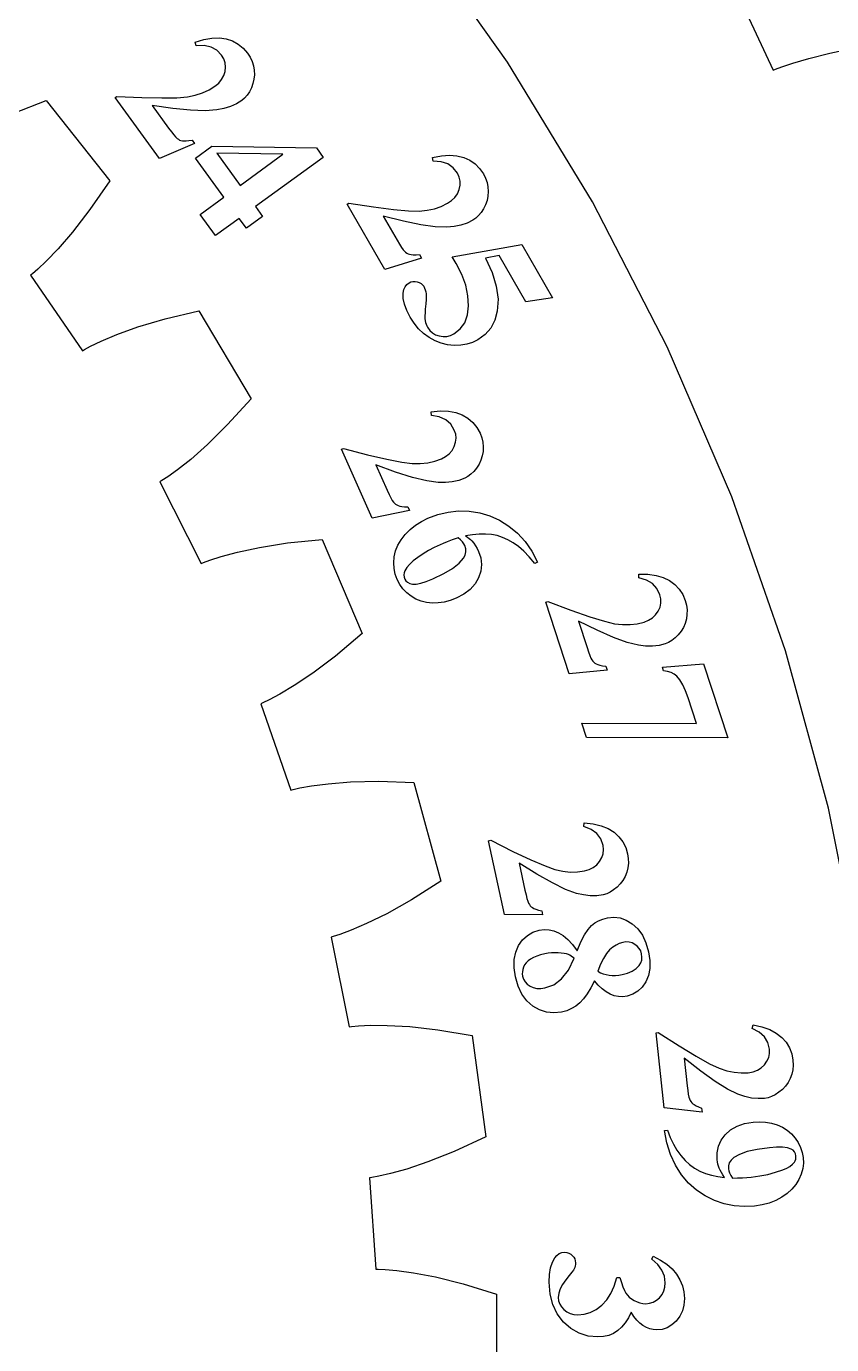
# Model space of a CAD drawing. Header units: metres. Extents: x -322 to 194, y -258 to 258.
# Drawn here: x 68.5 to 119.6, y 0 to 83.7 of the extents above; entities that cross this region are included whole.
import ezdxf

# ---------------------------------------------------------------- set-up
doc = ezdxf.new("R2010")
doc.units = ezdxf.units.M

msp = doc.modelspace()

# ---------------------------------------------------------------- linework, layer by layer
for p, q in [((99.0504, 81.4133), (93.0691, 89.8683)), ((113.432, 86.1945), (115.901, 80.9135)), ((79.2295, 82.6859), (79.7768, 82.8574)), ((79.7768, 82.8574), (80.2875, 82.9506)), ((80.2875, 82.9506), (80.7615, 82.9653)), ((80.7615, 82.9653), (81.1988, 82.9016)), ((81.1988, 82.9016), (81.5978, 82.7678)), ((79.297, 82.4568), (79.2295, 82.6859)), ((79.7977, 82.4748), (79.297, 82.4568)), ((80.2326, 82.3813), (79.7977, 82.4748)), ((80.6017, 82.1764), (80.2326, 82.3813)), ((80.905, 81.86), (80.6017, 82.1764)), ((81.5978, 82.7678), (81.9553, 82.5724)), ((81.9553, 82.5724), (82.2714, 82.3154)), ((82.2714, 82.3154), (82.546, 81.9967)), ((82.546, 81.9967), (82.7088, 81.7414)), ((118.16, 81.6598), (119.492, 81.995)), ((119.492, 81.995), (121.167, 82.3465)), ((81.0422, 81.6258), (80.905, 81.86)), ((81.1236, 81.3779), (81.0422, 81.6258)), ((81.1491, 81.1163), (81.1236, 81.3779)), ((82.7088, 81.7414), (82.834, 81.4757)), ((82.834, 81.4757), (82.9215, 81.1994)), ((82.9215, 81.1994), (82.9714, 80.9127)), ((104.427, 72.5617), (99.0504, 81.4133)), ((116.449, 81.1267), (117.152, 81.3634)), ((117.152, 81.3634), (118.16, 81.6598)), ((80.7174, 80.0986), (80.9017, 80.3227)), ((80.9017, 80.3227), (81.0354, 80.5702)), ((81.0354, 80.5702), (81.1187, 80.841)), ((81.1187, 80.841), (81.1491, 81.1163)), ((82.9576, 80.3409), (82.8933, 80.0647)), ((82.9836, 80.6235), (82.9576, 80.3409)), ((82.9714, 80.9127), (82.9836, 80.6235)), ((115.901, 80.9135), (116.037, 80.9701)), ((116.037, 80.9701), (116.449, 81.1267)), ((79.6891, 79.4698), (80.1056, 79.6612)), ((80.1056, 79.6612), (80.4825, 79.898)), ((80.4825, 79.898), (80.7174, 80.0986)), ((82.6622, 79.5459), (82.5187, 79.3304)), ((82.7908, 79.7951), (82.6622, 79.5459)), ((82.8933, 80.0647), (82.7908, 79.7951)), ((67.717, 78.188), (69.7821, 78.9872)), ((69.7821, 78.9872), (73.8079, 73.8893)), ((74.1532, 79.1758), (74.2616, 79.2545)), ((76.9664, 75.3038), (74.1532, 79.1758)), ((74.2616, 79.2545), (75.8335, 79.1827)), ((75.8335, 79.1827), (77.1034, 79.1536)), ((77.8154, 78.4808), (76.4992, 78.6689)), ((76.4992, 78.6689), (77.5372, 77.2402)), ((77.1034, 79.1536), (78.0715, 79.1673)), ((78.0715, 79.1673), (78.7377, 79.2236)), ((78.7377, 79.2236), (79.2332, 79.324)), ((79.2332, 79.324), (79.6891, 79.4698)), ((81.8419, 78.7838), (81.4612, 78.6097)), ((82.1875, 79.0008), (81.8419, 78.7838)), ((82.3605, 79.1487), (82.1875, 79.0008)), ((82.5187, 79.3304), (82.3605, 79.1487)), ((78.9367, 78.3716), (77.8154, 78.4808)), ((79.863, 78.3412), (78.9367, 78.3716)), ((80.5944, 78.3897), (79.863, 78.3412)), ((81.0453, 78.4783), (80.5944, 78.3897)), ((81.4612, 78.6097), (81.0453, 78.4783)), ((77.5372, 77.2402), (77.7145, 77.0018)), ((77.7145, 77.0018), (77.8637, 76.8133)), ((79.1913, 76.2702), (76.9664, 75.3038)), ((77.8637, 76.8133), (77.9849, 76.6748)), ((77.9849, 76.6748), (78.078, 76.5861)), ((78.078, 76.5861), (78.1582, 76.5286)), ((78.1582, 76.5286), (78.2407, 76.4837)), ((78.2407, 76.4837), (78.3256, 76.4513)), ((78.3256, 76.4513), (78.4129, 76.4314)), ((78.4129, 76.4314), (78.5186, 76.4237)), ((78.5186, 76.4237), (78.6585, 76.4288)), ((78.6585, 76.4288), (78.8326, 76.4467)), ((78.8326, 76.4467), (79.0408, 76.4773)), ((79.0408, 76.4773), (79.1913, 76.2702)), ((79.2366, 75.3368), (80.2721, 76.0891)), ((81.0423, 72.8515), (79.2366, 75.3368)), ((80.2721, 76.0891), (86.9196, 75.977)), ((84.7945, 75.5776), (80.5919, 75.649)), ((80.5919, 75.649), (82.0778, 73.6038)), ((82.0778, 73.6038), (84.7945, 75.5776)), ((87.3534, 75.3799), (83.0559, 72.2576)), ((86.9196, 75.977), (87.3534, 75.3799)), ((94.2839, 75.3692), (94.8461, 75.4826)), ((94.3271, 75.1344), (94.2839, 75.3692)), ((94.8461, 75.4826), (95.3637, 75.5219)), ((95.3637, 75.5219), (95.8367, 75.487)), ((95.8367, 75.487), (96.2649, 75.3779)), ((96.2649, 75.3779), (96.6477, 75.2032)), ((94.8269, 75.0999), (94.3271, 75.1344)), ((95.2496, 74.9615), (94.8269, 75.0999)), ((95.5953, 74.7191), (95.2496, 74.9615)), ((95.8638, 74.3727), (95.5953, 74.7191)), ((96.6477, 75.2032), (96.9829, 74.9715)), ((96.9829, 74.9715), (97.2704, 74.6828)), ((97.2704, 74.6828), (97.5102, 74.3371)), ((73.8079, 73.8893), (72.5517, 72.0657)), ((95.9758, 74.1255), (95.8638, 74.3727)), ((96.0308, 73.8704), (95.9758, 74.1255)), ((96.0289, 73.6076), (96.0308, 73.8704)), ((97.5102, 74.3371), (97.6454, 74.0663)), ((97.6454, 74.0663), (97.7421, 73.7889)), ((97.7421, 73.7889), (97.8003, 73.505)), ((79.5407, 71.7605), (81.0423, 72.8515)), ((95.4931, 72.6406), (95.6999, 72.8442)), ((95.6999, 72.8442), (95.8588, 73.0763)), ((95.8588, 73.0763), (95.9699, 73.337)), ((95.9699, 73.337), (96.0289, 73.6076)), ((97.8019, 72.9258), (97.7465, 72.6474)), ((97.8003, 73.505), (97.8199, 73.2146)), ((97.8199, 73.2146), (97.8019, 72.9258)), ((72.5517, 72.0657), (71.4524, 70.6449)), ((83.0559, 72.2576), (83.5073, 71.6363)), ((88.8685, 72.409), (88.9846, 72.476)), ((91.2615, 68.2642), (88.8685, 72.409)), ((88.9846, 72.476), (90.5403, 72.2402)), ((90.5403, 72.2402), (91.8002, 72.0786)), ((91.8002, 72.0786), (92.7644, 71.9909)), ((92.7644, 71.9909), (93.4329, 71.9773)), ((93.4329, 71.9773), (93.9361, 72.0254)), ((93.9361, 72.0254), (94.4048, 72.1228)), ((94.4048, 72.1228), (94.839, 72.2695)), ((94.839, 72.2695), (95.2386, 72.4656)), ((95.2386, 72.4656), (95.4931, 72.6406)), ((97.5235, 72.122), (97.3695, 71.8876)), ((97.6537, 72.3795), (97.5235, 72.122)), ((97.7465, 72.6474), (97.6537, 72.3795)), ((109.174, 63.3566), (104.427, 72.5617)), ((80.5188, 70.4143), (79.5407, 71.7605)), ((82.0203, 71.5053), (80.5188, 70.4143)), ((82.4717, 70.8839), (82.0203, 71.5053)), ((83.5073, 71.6363), (82.4717, 70.8839)), ((92.438, 71.335), (91.1487, 71.6596)), ((91.1487, 71.6596), (92.0316, 70.1302)), ((93.5417, 71.1092), (92.438, 71.335)), ((94.4598, 70.9821), (93.5417, 71.1092)), ((96.4741, 71.2155), (96.0772, 71.0821)), ((96.8405, 71.3951), (96.4741, 71.2155)), ((97.028, 71.5242), (96.8405, 71.3951)), ((97.2044, 71.6883), (97.028, 71.5242)), ((97.3695, 71.8876), (97.2044, 71.6883)), ((71.4524, 70.6449), (70.5247, 69.5703)), ((95.1922, 70.9539), (94.4598, 70.9821)), ((95.65, 70.9949), (95.1922, 70.9539)), ((96.0772, 71.0821), (95.65, 70.9949)), ((70.5247, 69.5703), (69.7812, 68.795)), ((92.0316, 70.1302), (92.183, 69.8746)), ((92.183, 69.8746), (92.3118, 69.6716)), ((92.3118, 69.6716), (92.4178, 69.5211)), ((92.4178, 69.5211), (92.5011, 69.4232)), ((95.5266, 69.0688), (99.9527, 69.8506)), ((99.9527, 69.8506), (101.905, 66.4696)), ((69.7812, 68.795), (69.2339, 68.2798)), ((93.5753, 68.9926), (91.2615, 68.2642)), ((92.5011, 69.4232), (92.5748, 69.3577)), ((92.5748, 69.3577), (92.6522, 69.3044)), ((92.6522, 69.3044), (92.7333, 69.2633)), ((92.7333, 69.2633), (92.8179, 69.2344)), ((92.8179, 69.2344), (92.9223, 69.2157)), ((92.9223, 69.2157), (93.062, 69.2061)), ((93.062, 69.2061), (93.237, 69.2057)), ((93.237, 69.2057), (93.4473, 69.2143)), ((93.4473, 69.2143), (93.5753, 68.9926)), ((95.7793, 68.6431), (95.5266, 69.0688)), ((96.1363, 67.9431), (95.7793, 68.6431)), ((98.5121, 69.1458), (97.6405, 68.9913)), ((97.6405, 68.9913), (98.064, 68.0688)), ((100.199, 66.2238), (98.5121, 69.1458)), ((68.8951, 67.9914), (68.7788, 67.901)), ((68.7788, 67.901), (72.0687, 63.1084)), ((69.2339, 68.2798), (68.8951, 67.9914)), ((96.3874, 67.2633), (96.1363, 67.9431)), ((98.064, 68.0688), (98.3302, 67.1982)), ((92.4306, 66.7732), (92.4742, 66.9883)), ((92.4742, 66.9883), (92.5494, 67.1674)), ((92.5494, 67.1674), (92.6564, 67.3106)), ((92.6564, 67.3106), (92.7951, 67.4178)), ((92.7951, 67.4178), (92.9165, 67.4737)), ((92.9165, 67.4737), (93.0432, 67.5042)), ((93.0432, 67.5042), (93.1753, 67.5094)), ((93.1753, 67.5094), (93.3128, 67.4892)), ((93.3128, 67.4892), (93.444, 67.4466)), ((93.444, 67.4466), (93.5563, 67.3839)), ((93.5563, 67.3839), (93.6499, 67.3011)), ((93.6499, 67.3011), (93.7245, 67.1981)), ((93.7245, 67.1981), (93.7784, 67.092)), ((93.7784, 67.092), (93.8214, 66.9789)), ((93.8214, 66.9789), (93.8535, 66.8588)), ((96.5326, 66.6038), (96.3874, 67.2633)), ((98.3302, 67.1982), (98.4393, 66.3797)), ((92.4306, 66.4277), (92.4306, 66.7732)), ((92.5025, 66.0561), (92.4306, 66.4277)), ((93.8535, 66.8588), (93.8748, 66.7318)), ((93.8791, 66.3538), (93.8597, 66.0774)), ((93.8748, 66.7318), (93.8842, 66.5719)), ((93.8842, 66.5719), (93.8791, 66.3538)), ((96.5718, 65.9645), (96.5326, 66.6038)), ((98.4393, 66.3797), (98.3912, 65.6131)), ((101.905, 66.4696), (100.199, 66.2238)), ((77.3112, 65.1324), (79.4643, 65.6492)), ((79.4643, 65.6492), (82.7747, 60.0602)), ((92.6465, 65.6586), (92.5025, 66.0561)), ((92.8625, 65.2351), (92.6465, 65.6586)), ((93.8076, 65.5261), (93.8011, 65.331)), ((93.8011, 65.331), (93.8062, 65.1575)), ((93.8258, 65.7427), (93.8076, 65.5261)), ((93.8597, 66.0774), (93.8258, 65.7427)), ((96.3262, 64.8899), (96.5038, 65.3812)), ((96.5038, 65.3812), (96.5718, 65.9645)), ((98.3912, 65.6131), (98.2358, 65.0429)), ((74.254, 64.1377), (75.5902, 64.6172)), ((75.5902, 64.6172), (77.3112, 65.1324)), ((93.1132, 64.8515), (92.8625, 65.2351)), ((93.3983, 64.5096), (93.1132, 64.8515)), ((93.7178, 64.2093), (93.3983, 64.5096)), ((93.8062, 65.1575), (93.823, 65.0056)), ((93.823, 65.0056), (93.8423, 64.9047)), ((93.8423, 64.9047), (93.8731, 64.8033)), ((93.8731, 64.8033), (93.9152, 64.7014)), ((93.9152, 64.7014), (93.9688, 64.599)), ((93.9688, 64.599), (94.1084, 64.4029)), ((95.6415, 64.1838), (96.0387, 64.4908)), ((96.0387, 64.4908), (96.3262, 64.8899)), ((97.979, 64.5515), (97.621, 64.1389)), ((98.2358, 65.0429), (97.979, 64.5515)), ((72.5858, 63.3969), (73.2633, 63.7225)), ((73.2633, 63.7225), (74.254, 64.1377)), ((94.0718, 63.9506), (93.7178, 64.2093)), ((94.4494, 63.7411), (94.0718, 63.9506)), ((94.1084, 64.4029), (94.2782, 64.2456)), ((94.2782, 64.2456), (94.4782, 64.1273)), ((94.84, 63.588), (94.4494, 63.7411)), ((94.4782, 64.1273), (94.7084, 64.048)), ((94.7084, 64.048), (94.9507, 64.0116)), ((95.2437, 63.4913), (94.84, 63.588)), ((94.9507, 64.0116), (95.187, 64.0221)), ((95.187, 64.0221), (95.4173, 64.0795)), ((95.4173, 64.0795), (95.6415, 64.1838)), ((96.8225, 63.6413), (96.4593, 63.5278)), ((97.1615, 63.805), (96.8225, 63.6413)), ((97.621, 64.1389), (97.1615, 63.805)), ((72.0687, 63.1084), (72.1949, 63.1845)), ((72.1949, 63.1845), (72.5858, 63.3969)), ((95.6604, 63.451), (95.2437, 63.4913)), ((96.072, 63.4643), (95.6604, 63.451)), ((96.4593, 63.5278), (96.072, 63.4643)), ((113.266, 53.8427), (109.174, 63.3566)), ((82.7747, 60.0602), (81.2867, 58.4203)), ((94.2003, 59.2339), (94.7713, 59.2879)), ((94.2187, 58.9958), (94.2003, 59.2339)), ((94.7122, 58.9093), (94.2187, 58.9958)), ((95.1181, 58.7274), (94.7122, 58.9093)), ((94.7713, 59.2879), (95.2902, 59.2728)), ((95.4366, 58.4502), (95.1181, 58.7274)), ((95.2902, 59.2728), (95.7569, 59.1887)), ((95.7569, 59.1887), (96.1714, 59.0355)), ((96.1714, 59.0355), (96.5338, 58.8217)), ((96.5338, 58.8217), (96.8429, 58.5562)), ((81.2867, 58.4203), (80.0078, 57.1587)), ((95.6674, 58.0777), (95.4366, 58.4502)), ((95.753, 57.8201), (95.6674, 58.0777)), ((95.781, 57.5607), (95.753, 57.8201)), ((96.8429, 58.5562), (97.0986, 58.239)), ((97.0986, 58.239), (97.301, 57.8702)), ((97.301, 57.8702), (97.4072, 57.5867)), ((80.0078, 57.1587), (78.9452, 56.2173)), ((88.5052, 56.8559), (88.6276, 56.9104)), ((88.6276, 56.9104), (90.1501, 56.5134)), ((95.5269, 56.7889), (95.6646, 57.0365)), ((95.6646, 57.0365), (95.7516, 57.2995)), ((95.7516, 57.2995), (95.781, 57.5607)), ((97.4072, 57.5867), (97.4744, 57.3007)), ((97.4744, 57.3007), (97.5026, 57.0123)), ((97.5026, 57.0123), (97.4918, 56.7215)), ((78.9452, 56.2173), (78.105, 55.5481)), ((90.4518, 52.4837), (88.5052, 56.8559)), ((90.1501, 56.5134), (91.3863, 56.2209)), ((91.3863, 56.2209), (92.336, 56.0329)), ((93.9812, 55.9926), (94.4283, 56.0931)), ((94.4283, 56.0931), (94.8463, 56.2464)), ((94.8463, 56.2464), (95.1177, 56.3938)), ((95.1177, 56.3938), (95.3446, 56.5747)), ((95.3446, 56.5747), (95.5269, 56.7889)), ((97.3594, 56.165), (97.2391, 55.9083)), ((97.4436, 56.4361), (97.3594, 56.165)), ((97.4918, 56.7215), (97.4436, 56.4361)), ((78.105, 55.5481), (77.4939, 55.1104)), ((91.9429, 55.4147), (90.6945, 55.8723)), ((90.6945, 55.8723), (91.4128, 54.259)), ((93.0169, 55.0748), (91.9429, 55.4147)), ((92.336, 56.0329), (92.9994, 55.9495)), ((92.9994, 55.9495), (93.5049, 55.9447)), ((93.5049, 55.9447), (93.9812, 55.9926)), ((96.72, 55.2679), (96.5275, 55.1231)), ((96.9051, 55.4488), (96.72, 55.2679)), ((97.0828, 55.6658), (96.9051, 55.4488)), ((97.2391, 55.9083), (97.0828, 55.6658)), ((77.1197, 54.8697), (76.9923, 54.7957)), ((76.9923, 54.7957), (79.6142, 49.6073)), ((77.4939, 55.1104), (77.1197, 54.8697)), ((93.9167, 54.8524), (93.0169, 55.0748)), ((94.6422, 54.7478), (93.9167, 54.8524)), ((95.1016, 54.7407), (94.6422, 54.7478)), ((95.5357, 54.7827), (95.1016, 54.7407)), ((95.9443, 54.8739), (95.5357, 54.7827)), ((96.3275, 55.0143), (95.9443, 54.8739)), ((96.5275, 55.1231), (96.3275, 55.0143)), ((91.4128, 54.259), (91.5366, 53.989)), ((91.5366, 53.989), (91.6434, 53.7736)), ((91.6434, 53.7736), (91.7331, 53.6129)), ((91.7331, 53.6129), (91.8057, 53.5068)), ((116.685, 44.0666), (113.266, 53.8427)), ((92.829, 52.9663), (90.4518, 52.4837)), ((91.8057, 53.5068), (91.8722, 53.4339)), ((91.8722, 53.4339), (91.9436, 53.3728)), ((91.9436, 53.3728), (92.0199, 53.3235)), ((92.0199, 53.3235), (92.1011, 53.2859)), ((92.1011, 53.2859), (92.203, 53.2564)), ((92.203, 53.2564), (92.3409, 53.2323)), ((92.3409, 53.2323), (92.5149, 53.2135)), ((92.5149, 53.2135), (92.7249, 53.2002)), ((92.7249, 53.2002), (92.829, 52.9663)), ((93.9874, 52.4862), (94.6232, 52.7239)), ((94.6232, 52.7239), (95.2727, 52.8768)), ((95.2727, 52.8768), (95.9358, 52.9449)), ((95.9358, 52.9449), (96.6126, 52.9282)), ((96.6126, 52.9282), (97.2831, 52.8246)), ((97.2831, 52.8246), (97.9259, 52.6325)), ((92.8582, 51.7606), (93.2002, 52.0367)), ((93.2002, 52.0367), (93.5766, 52.2786)), ((93.5766, 52.2786), (93.9874, 52.4862)), ((97.9259, 52.6325), (98.5411, 52.3519)), ((98.5411, 52.3519), (99.1286, 51.9828)), ((99.1286, 51.9828), (99.6727, 51.5297)), ((85.0796, 50.9145), (87.2824, 51.1397)), ((87.2824, 51.1397), (89.8184, 45.1593)), ((92.0863, 50.769), (92.2894, 51.116)), ((92.2894, 51.116), (92.5506, 51.4502)), ((92.5506, 51.4502), (92.8582, 51.7606)), ((95.5362, 51.1047), (95.2237, 50.9875)), ((95.903, 51.2374), (95.5362, 51.1047)), ((96.0572, 51.1051), (95.903, 51.2374)), ((96.1813, 50.9792), (96.0572, 51.1051)), ((96.8272, 51.4368), (96.3787, 51.3638)), ((96.3787, 51.3638), (96.5051, 51.2807)), ((96.5051, 51.2807), (96.6126, 51.2017)), ((96.6126, 51.2017), (96.7012, 51.1267)), ((96.7012, 51.1267), (96.7709, 51.0557)), ((96.7709, 51.0557), (96.8989, 50.8972)), ((97.2506, 51.475), (96.8272, 51.4368)), ((97.6487, 51.4785), (97.2506, 51.475)), ((98.0218, 51.4473), (97.6487, 51.4785)), ((98.3786, 51.3783), (98.0218, 51.4473)), ((98.7284, 51.2683), (98.3786, 51.3783)), ((99.0711, 51.1174), (98.7284, 51.2683)), ((99.4067, 50.9255), (99.0711, 51.1174)), ((99.6727, 51.5297), (100.156, 50.9977)), ((80.8799, 50.0568), (81.9171, 50.3362)), ((81.9171, 50.3362), (83.3053, 50.6333)), ((83.3053, 50.6333), (85.0796, 50.9145)), ((91.8543, 50.0368), (91.9413, 50.4093)), ((91.9413, 50.4093), (92.0863, 50.769)), ((93.6833, 50.22), (93.3525, 49.9957)), ((94.0283, 50.4287), (93.6833, 50.22)), ((94.3877, 50.6218), (94.0283, 50.4287)), ((94.7615, 50.7992), (94.3877, 50.6218)), ((94.9655, 50.8856), (94.7615, 50.7992)), ((95.2237, 50.9875), (94.9655, 50.8856)), ((96.2754, 50.8597), (96.1813, 50.9792)), ((96.3394, 50.7464), (96.2754, 50.8597)), ((96.4008, 50.5453), (96.3394, 50.7464)), ((96.3552, 50.1425), (96.4061, 50.344)), ((96.4061, 50.344), (96.4008, 50.5453)), ((96.8989, 50.8972), (97.0136, 50.7319)), ((97.0136, 50.7319), (97.1148, 50.5598)), ((97.1148, 50.5598), (97.2027, 50.381)), ((97.2027, 50.381), (97.3431, 49.9619)), ((99.7406, 50.6846), (99.4067, 50.9255)), ((100.078, 50.3866), (99.7406, 50.6846)), ((100.42, 50.0313), (100.078, 50.3866)), ((100.156, 50.9977), (100.578, 50.3868)), ((100.578, 50.3868), (100.94, 49.6969)), ((79.6142, 49.6073), (79.7493, 49.6659)), ((79.7493, 49.6659), (80.165, 49.8244)), ((80.165, 49.8244), (80.8799, 50.0568)), ((91.8229, 49.6619), (91.8543, 50.0368)), ((91.8448, 49.2948), (91.8229, 49.6619)), ((92.8239, 49.5518), (92.6484, 49.3451)), ((93.0586, 49.7686), (92.8239, 49.5518)), ((93.3525, 49.9957), (93.0586, 49.7686)), ((95.5551, 49.3013), (95.9709, 49.6242)), ((95.9709, 49.6242), (96.2482, 49.9407)), ((96.2482, 49.9407), (96.3552, 50.1425)), ((97.3431, 49.9619), (97.3911, 49.5435)), ((97.3911, 49.5435), (97.3466, 49.1255)), ((100.765, 49.6189), (100.42, 50.0313)), ((100.94, 49.6969), (100.765, 49.6189)), ((91.9198, 48.9355), (91.8448, 49.2948)), ((92.0479, 48.584), (91.9198, 48.9355)), ((92.2094, 48.2786), (92.0479, 48.584)), ((92.4853, 49.013), (92.4677, 48.8803)), ((92.4677, 48.8803), (92.4794, 48.7509)), ((92.4794, 48.7509), (92.5202, 48.6246)), ((92.5321, 49.1487), (92.4853, 49.013)), ((92.5202, 48.6246), (92.5941, 48.5085)), ((92.6484, 49.3451), (92.5321, 49.1487)), ((93.8881, 48.4638), (94.3083, 48.6358)), ((94.3083, 48.6358), (95.0009, 48.9718)), ((95.0009, 48.9718), (95.5551, 49.3013)), ((97.2097, 48.7082), (96.983, 48.3132)), ((97.3466, 49.1255), (97.2097, 48.7082)), ((107.371, 48.6927), (107.377, 48.9314)), ((107.852, 48.5551), (107.371, 48.6927)), ((107.377, 48.9314), (107.951, 48.9254)), ((108.237, 48.3318), (107.852, 48.5551)), ((107.951, 48.9254), (108.465, 48.8562)), ((108.465, 48.8562), (108.92, 48.7237)), ((108.92, 48.7237), (109.317, 48.528)), ((109.317, 48.528), (109.655, 48.2775)), ((92.409, 48.0018), (92.2094, 48.2786)), ((92.6467, 47.7536), (92.409, 48.0018)), ((92.5941, 48.5085), (92.7016, 48.4158)), ((92.9226, 47.534), (92.6467, 47.7536)), ((92.7016, 48.4158), (92.8429, 48.3467)), ((92.8429, 48.3467), (93.0179, 48.301)), ((93.0179, 48.301), (93.2429, 48.2964)), ((93.2429, 48.2964), (93.533, 48.3506)), ((93.533, 48.3506), (93.8881, 48.4638)), ((96.6691, 47.9635), (96.2679, 47.6588)), ((96.983, 48.3132), (96.6691, 47.9635)), ((108.525, 48.0228), (108.237, 48.3318)), ((108.715, 47.6281), (108.525, 48.0228)), ((109.655, 48.2775), (109.934, 47.9811)), ((109.934, 47.9811), (110.156, 47.639)), ((93.2283, 47.3526), (92.9226, 47.534)), ((93.5552, 47.219), (93.2283, 47.3526)), ((93.9034, 47.1332), (93.5552, 47.219)), ((94.2728, 47.0952), (93.9034, 47.1332)), ((94.6521, 47.1036), (94.2728, 47.0952)), ((95.0296, 47.1571), (94.6521, 47.1036)), ((95.4053, 47.2557), (95.0296, 47.1571)), ((95.7794, 47.3993), (95.4053, 47.2557)), ((96.2679, 47.6588), (95.7794, 47.3993)), ((101.465, 47.1617), (101.592, 47.2031)), ((102.944, 42.61), (101.465, 47.1617)), ((101.592, 47.2031), (103.065, 46.6491)), ((108.773, 47.363), (108.715, 47.6281)), ((108.718, 46.8454), (108.774, 47.1021)), ((108.774, 47.1021), (108.773, 47.363)), ((110.156, 47.639), (110.318, 47.251)), ((110.318, 47.251), (110.394, 46.958)), ((110.394, 46.958), (110.431, 46.6666)), ((103.065, 46.6491), (104.264, 46.229)), ((104.264, 46.229), (105.188, 45.9428)), ((107.707, 45.8927), (107.993, 46.011)), ((107.993, 46.011), (108.237, 46.1671)), ((108.237, 46.1671), (108.441, 46.3611)), ((108.441, 46.3611), (108.604, 46.593)), ((108.604, 46.593), (108.718, 46.8454)), ((110.388, 46.0887), (110.31, 45.8099)), ((110.429, 46.3768), (110.388, 46.0887)), ((110.431, 46.6666), (110.429, 46.3768)), ((104.733, 45.3691), (103.539, 45.9547)), ((103.539, 45.9547), (104.085, 44.2751)), ((105.765, 44.9187), (104.733, 45.3691)), ((105.188, 45.9428), (105.839, 45.7905)), ((105.839, 45.7905), (106.342, 45.7329)), ((106.342, 45.7329), (106.82, 45.7307)), ((106.82, 45.7307), (107.276, 45.784)), ((107.276, 45.784), (107.707, 45.8927)), ((110.052, 45.3063), (109.871, 45.0816)), ((110.198, 45.5491), (110.052, 45.3063)), ((110.31, 45.8099), (110.198, 45.5491)), ((89.8184, 45.1593), (88.125, 43.7325)), ((106.637, 44.6036), (105.765, 44.9187)), ((107.348, 44.4237), (106.637, 44.6036)), ((107.804, 44.3686), (107.348, 44.4237)), ((108.24, 44.365), (107.804, 44.3686)), ((108.656, 44.413), (108.24, 44.365)), ((109.052, 44.5125), (108.656, 44.413)), ((109.262, 44.5998), (109.052, 44.5125)), ((109.468, 44.7237), (109.262, 44.5998)), ((109.671, 44.8843), (109.468, 44.7237)), ((109.871, 45.0816), (109.671, 44.8843)), ((88.125, 43.7325), (86.6894, 42.6525)), ((104.085, 44.2751), (104.18, 43.9936)), ((104.18, 43.9936), (104.263, 43.7683)), ((104.263, 43.7683), (104.336, 43.599)), ((104.336, 43.599), (104.397, 43.486)), ((119.414, 34.0758), (116.685, 44.0666)), ((105.358, 42.8414), (102.944, 42.61)), ((104.397, 43.486), (104.456, 43.4065)), ((104.456, 43.4065), (104.52, 43.3383)), ((104.52, 43.3383), (104.591, 43.2812)), ((104.591, 43.2812), (104.668, 43.2354)), ((104.668, 43.2354), (104.766, 43.1954)), ((104.766, 43.1954), (104.901, 43.157)), ((104.901, 43.157), (105.072, 43.1201)), ((105.072, 43.1201), (105.279, 43.0849)), ((105.279, 43.0849), (105.358, 42.8414)), ((108.865, 43.0244), (111.485, 43.2458)), ((108.937, 42.8038), (108.865, 43.0244)), ((109.199, 42.7579), (108.937, 42.8038)), ((109.427, 42.6849), (109.199, 42.7579)), ((109.621, 42.5847), (109.427, 42.6849)), ((111.485, 43.2458), (113.012, 38.5466)), ((85.5108, 41.8612), (84.5889, 41.3099)), ((86.6894, 42.6525), (85.5108, 41.8612)), ((109.78, 42.4574), (109.621, 42.5847)), ((109.979, 42.2204), (109.78, 42.4574)), ((110.166, 41.9133), (109.979, 42.2204)), ((110.341, 41.5361), (110.166, 41.9133)), ((84.5889, 41.3099), (83.9249, 40.9576)), ((110.504, 41.0889), (110.341, 41.5361)), ((111.038, 39.4455), (110.504, 41.0889)), ((83.522, 40.7689), (83.3859, 40.7125)), ((83.3859, 40.7125), (85.2927, 35.221)), ((83.9249, 40.9576), (83.522, 40.7689)), ((104.055, 38.5669), (103.763, 39.4666)), ((103.763, 39.4666), (111.038, 39.4455)), ((113.012, 38.5466), (104.055, 38.5669)), ((85.2927, 35.221), (85.4345, 35.261)), ((85.4345, 35.261), (85.8676, 35.3627)), ((85.8676, 35.3627), (86.6071, 35.4977)), ((86.6071, 35.4977), (87.6723, 35.6364)), ((87.6723, 35.6364), (89.0877, 35.7458)), ((89.0877, 35.7458), (90.8836, 35.788)), ((90.8836, 35.788), (93.0969, 35.7177)), ((93.0969, 35.7177), (94.813, 29.4526)), ((121.439, 23.9189), (119.414, 34.0758)), ((103.879, 32.9196), (103.911, 33.1564)), ((104.344, 32.7324), (103.879, 32.9196)), ((103.911, 33.1564), (104.481, 33.0905)), ((104.703, 32.4701), (104.344, 32.7324)), ((104.481, 33.0905), (104.985, 32.9678)), ((104.985, 32.9678), (105.424, 32.7885)), ((105.424, 32.7885), (105.798, 32.5525)), ((97.8458, 32.0144), (97.9769, 32.0423)), ((98.8409, 27.333), (97.8458, 32.0144)), ((97.9769, 32.0423), (99.3836, 31.3373)), ((104.957, 32.1328), (104.703, 32.4701)), ((105.106, 31.7204), (104.957, 32.1328)), ((105.798, 32.5525), (106.108, 32.2679)), ((106.108, 32.2679), (106.355, 31.944)), ((106.355, 31.944), (106.539, 31.5806)), ((99.3836, 31.3373), (100.532, 30.7942)), ((105.026, 30.9417), (105.109, 31.1911)), ((105.136, 31.4506), (105.106, 31.7204)), ((105.109, 31.1911), (105.136, 31.4506)), ((106.539, 31.5806), (106.66, 31.1778)), ((106.66, 31.1778), (106.705, 30.8784)), ((100.909, 29.89), (99.7828, 30.5972)), ((99.7828, 30.5972), (100.15, 28.8698)), ((100.532, 30.7942), (101.422, 30.4129)), ((101.422, 30.4129), (102.053, 30.1934)), ((102.053, 30.1934), (102.547, 30.0836)), ((103.922, 30.0998), (104.218, 30.1876)), ((104.218, 30.1876), (104.477, 30.3173)), ((104.477, 30.3173), (104.7, 30.489)), ((104.7, 30.489), (104.886, 30.7026)), ((104.886, 30.7026), (105.026, 30.9417)), ((106.679, 30.2967), (106.608, 30.0145)), ((106.712, 30.5847), (106.679, 30.2967)), ((106.705, 30.8784), (106.712, 30.5847)), ((94.813, 29.4526), (92.9446, 28.2642)), ((101.889, 29.3342), (100.909, 29.89)), ((102.723, 28.9296), (101.889, 29.3342)), ((102.547, 30.0836), (103.023, 30.0314)), ((103.023, 30.0314), (103.481, 30.0368)), ((103.481, 30.0368), (103.922, 30.0998)), ((106.363, 29.4977), (106.192, 29.2716)), ((106.502, 29.7454), (106.363, 29.4977)), ((106.608, 30.0145), (106.502, 29.7454)), ((100.15, 28.8698), (100.215, 28.5799)), ((100.215, 28.5799), (100.275, 28.347)), ((103.41, 28.6764), (102.723, 28.9296)), ((103.858, 28.5739), (103.41, 28.6764)), ((104.292, 28.5248), (103.858, 28.5739)), ((104.71, 28.5291), (104.292, 28.5248)), ((105.114, 28.5867), (104.71, 28.5291)), ((105.333, 28.6515), (105.114, 28.5867)), ((105.551, 28.7531), (105.333, 28.6515)), ((105.77, 28.8916), (105.551, 28.7531)), ((105.989, 29.067), (105.77, 28.8916)), ((106.192, 29.2716), (105.989, 29.067)), ((92.9446, 28.2642), (91.3779, 27.3852)), ((100.275, 28.347), (100.329, 28.1711)), ((100.329, 28.1711), (100.378, 28.0523)), ((100.378, 28.0523), (100.428, 27.9672)), ((100.428, 27.9672), (100.485, 27.8925)), ((100.485, 27.8925), (100.549, 27.8284)), ((100.549, 27.8284), (100.621, 27.7747)), ((100.621, 27.7747), (100.714, 27.7247)), ((100.714, 27.7247), (100.844, 27.6725)), ((100.844, 27.6725), (101.011, 27.618)), ((101.011, 27.618), (101.213, 27.5612)), ((91.3779, 27.3852), (90.1043, 26.7581)), ((101.266, 27.3108), (98.8409, 27.333)), ((101.213, 27.5612), (101.266, 27.3108)), ((104.362, 26.6297), (104.579, 26.7976)), ((104.579, 26.7976), (104.822, 26.9361)), ((104.822, 26.9361), (105.091, 27.0454)), ((105.091, 27.0454), (105.385, 27.1253)), ((105.385, 27.1253), (105.787, 27.1656)), ((105.787, 27.1656), (106.184, 27.1141)), ((106.184, 27.1141), (106.574, 26.971)), ((106.574, 26.971), (106.959, 26.7361)), ((87.9876, 25.9406), (87.8452, 25.9028)), ((88.4121, 26.0739), (87.9876, 25.9406)), ((89.1171, 26.3345), (88.4121, 26.0739)), ((90.1043, 26.7581), (89.1171, 26.3345)), ((99.9984, 25.7248), (100.3, 26.0037)), ((100.3, 26.0037), (100.653, 26.2074)), ((100.653, 26.2074), (101.056, 26.3359)), ((101.056, 26.3359), (101.377, 26.3781)), ((101.377, 26.3781), (101.689, 26.366)), ((101.689, 26.366), (101.991, 26.2996)), ((101.991, 26.2996), (102.284, 26.1789)), ((102.284, 26.1789), (102.574, 25.9967)), ((102.574, 25.9967), (102.867, 25.7457)), ((103.704, 25.597), (103.934, 26.0488)), ((103.934, 26.0488), (104.153, 26.3931)), ((104.153, 26.3931), (104.362, 26.6297)), ((106.959, 26.7361), (107.31, 26.4152)), ((107.31, 26.4152), (107.597, 26.0136)), ((107.597, 26.0136), (107.82, 25.5315)), ((87.8452, 25.9028), (89.0031, 20.2061)), ((99.5644, 24.9529), (99.7467, 25.3707)), ((99.7467, 25.3707), (99.9984, 25.7248)), ((102.867, 25.7457), (103.164, 25.426)), ((103.164, 25.426), (103.465, 25.0375)), ((103.465, 25.0375), (103.704, 25.597)), ((105.718, 25.2605), (105.515, 25.0858)), ((105.926, 25.3985), (105.718, 25.2605)), ((106.136, 25.4996), (105.926, 25.3985)), ((106.351, 25.564), (106.136, 25.4996)), ((106.558, 25.5903), (106.351, 25.564)), ((106.756, 25.5786), (106.558, 25.5903)), ((106.944, 25.529), (106.756, 25.5786)), ((107.121, 25.4415), (106.944, 25.529)), ((107.278, 25.324), (107.121, 25.4415)), ((107.401, 25.1843), (107.278, 25.324)), ((107.492, 25.0225), (107.401, 25.1843)), ((107.82, 25.5315), (107.98, 24.9688)), ((99.4655, 23.9607), (99.4707, 24.4829)), ((99.4707, 24.4829), (99.5644, 24.9529)), ((100.22, 24.2667), (100.121, 24.1344)), ((100.348, 24.3897), (100.22, 24.2667)), ((100.506, 24.5035), (100.348, 24.3897)), ((100.691, 24.6065), (100.506, 24.5035)), ((100.903, 24.6969), (100.691, 24.6065)), ((101.141, 24.7747), (100.903, 24.6969)), ((101.405, 24.8399), (101.141, 24.7747)), ((101.62, 24.8784), (101.405, 24.8399)), ((101.833, 24.9024), (101.62, 24.8784)), ((102.044, 24.9119), (101.833, 24.9024)), ((102.254, 24.9069), (102.044, 24.9119)), ((102.452, 24.8899), (102.254, 24.9069)), ((102.627, 24.8647), (102.452, 24.8899)), ((102.779, 24.8311), (102.627, 24.8647)), ((102.908, 24.7892), (102.779, 24.8311)), ((102.905, 23.8073), (103.272, 24.5537)), ((102.988, 24.7522), (102.908, 24.7892)), ((103.075, 24.7007), (102.988, 24.7522)), ((103.17, 24.6345), (103.075, 24.7007)), ((103.272, 24.5537), (103.17, 24.6345)), ((105.126, 24.5531), (104.942, 24.1775)), ((105.317, 24.8558), (105.126, 24.5531)), ((105.515, 25.0858), (105.317, 24.8558)), ((107.55, 24.8384), (107.492, 25.0225)), ((107.493, 24.2599), (107.555, 24.4375)), ((107.574, 24.6304), (107.55, 24.8384)), ((107.555, 24.4375), (107.574, 24.6304)), ((107.98, 24.9688), (108.062, 24.4135)), ((108.062, 24.4135), (108.062, 23.9107)), ((99.5489, 23.3862), (99.4655, 23.9607)), ((99.9823, 23.7053), (99.9797, 23.5652)), ((99.9797, 23.5652), (99.9982, 23.4275)), ((100.006, 23.8478), (99.9823, 23.7053)), ((99.9982, 23.4275), (100.061, 23.2293)), ((100.051, 23.9928), (100.006, 23.8478)), ((100.121, 24.1344), (100.051, 23.9928)), ((102.474, 23.2468), (102.905, 23.8073)), ((104.942, 24.1775), (104.765, 23.7291)), ((104.765, 23.7291), (104.939, 23.6404)), ((104.939, 23.6404), (105.119, 23.5701)), ((105.119, 23.5701), (105.304, 23.518)), ((105.304, 23.518), (105.493, 23.4843)), ((105.493, 23.4843), (105.688, 23.4685)), ((105.688, 23.4685), (105.889, 23.4702)), ((105.889, 23.4702), (106.095, 23.4895)), ((106.095, 23.4895), (106.306, 23.5263)), ((106.306, 23.5263), (106.656, 23.6218)), ((106.656, 23.6218), (106.952, 23.7489)), ((106.952, 23.7489), (107.196, 23.9074)), ((107.196, 23.9074), (107.387, 24.0975)), ((107.387, 24.0975), (107.493, 24.2599)), ((107.98, 23.4605), (107.815, 23.0627)), ((108.062, 23.9107), (107.98, 23.4605)), ((99.7188, 22.7949), (99.5489, 23.3862)), ((99.9593, 22.2878), (99.7188, 22.7949)), ((100.061, 23.2293), (100.161, 23.0561)), ((100.161, 23.0561), (100.298, 22.908)), ((100.298, 22.908), (100.472, 22.785)), ((100.472, 22.785), (100.676, 22.6959)), ((100.676, 22.6959), (100.901, 22.6493)), ((100.901, 22.6493), (101.149, 22.6452)), ((101.149, 22.6452), (101.419, 22.6837)), ((101.419, 22.6837), (101.979, 22.8723)), ((101.979, 22.8723), (102.474, 23.2468)), ((104.325, 22.6827), (104.097, 22.2972)), ((104.551, 23.1346), (104.325, 22.6827)), ((104.801, 22.8474), (104.551, 23.1346)), ((105.053, 22.6083), (104.801, 22.8474)), ((105.305, 22.4173), (105.053, 22.6083)), ((107.587, 22.7276), (107.315, 22.4651)), ((107.815, 23.0627), (107.587, 22.7276)), ((100.27, 21.8648), (99.9593, 22.2878)), ((100.652, 21.5259), (100.27, 21.8648)), ((103.865, 21.9782), (103.631, 21.7257)), ((104.097, 22.2972), (103.865, 21.9782)), ((105.558, 22.2744), (105.305, 22.4173)), ((105.817, 22.1777), (105.558, 22.2744)), ((106.083, 22.126), (105.817, 22.1777)), ((106.358, 22.1194), (106.083, 22.126)), ((106.64, 22.1577), (106.358, 22.1194)), ((107, 22.2751), (106.64, 22.1577)), ((107.315, 22.4651), (107, 22.2751)), ((101.078, 21.2787), (100.652, 21.5259)), ((101.521, 21.1318), (101.078, 21.2787)), ((101.983, 21.0852), (101.521, 21.1318)), ((102.463, 21.139), (101.983, 21.0852)), ((102.798, 21.2313), (102.463, 21.139)), ((103.104, 21.3599), (102.798, 21.2313)), ((103.382, 21.5247), (103.104, 21.3599)), ((103.631, 21.7257), (103.382, 21.5247)), ((89.0031, 20.2061), (89.149, 20.227)), ((89.149, 20.227), (89.5918, 20.2699)), ((89.5918, 20.2699), (90.3427, 20.3052)), ((90.3427, 20.3052), (91.4168, 20.3007)), ((91.4168, 20.3007), (92.8342, 20.2205)), ((92.8342, 20.2205), (94.6197, 20.0229)), ((114.571, 20.104), (114.627, 20.3361)), ((115.013, 19.8692), (114.571, 20.104)), ((114.627, 20.3361), (115.186, 20.211)), ((115.186, 20.211), (115.675, 20.0363)), ((94.6197, 20.0229), (96.8038, 19.6582)), ((96.8038, 19.6582), (97.6697, 13.2203)), ((108.475, 19.8344), (108.609, 19.8484)), ((108.976, 15.0746), (108.475, 19.8344)), ((108.609, 19.8484), (109.934, 19.0003)), ((115.343, 19.5708), (115.013, 19.8692)), ((115.56, 19.2088), (115.343, 19.5708)), ((115.675, 20.0363), (116.093, 19.8121)), ((116.093, 19.8121), (116.44, 19.5383)), ((116.44, 19.5383), (116.719, 19.2229)), ((109.934, 19.0003), (111.019, 18.3401)), ((115.665, 18.7831), (115.56, 19.2088)), ((115.613, 18.2563), (115.666, 18.5117)), ((115.666, 18.5117), (115.665, 18.7831)), ((116.719, 19.2229), (116.931, 18.8749)), ((116.931, 18.8749), (117.076, 18.4943)), ((117.076, 18.4943), (117.154, 18.0809)), ((111.3, 17.4014), (110.254, 18.2224)), ((110.254, 18.2224), (110.438, 16.4661)), ((111.019, 18.3401), (111.865, 17.8679)), ((111.865, 17.8679), (112.47, 17.5835)), ((112.47, 17.5835), (112.949, 17.4228)), ((114.893, 17.4534), (115.133, 17.6008)), ((115.133, 17.6008), (115.34, 17.7938)), ((115.34, 17.7938), (115.504, 18.017)), ((115.504, 18.017), (115.613, 18.2563)), ((117.168, 17.7785), (117.143, 17.4858)), ((117.154, 18.0809), (117.168, 17.7785)), ((112.216, 16.7462), (111.3, 17.4014)), ((113.003, 16.2567), (112.216, 16.7462)), ((112.949, 17.4228), (113.417, 17.3211)), ((113.417, 17.3211), (113.873, 17.2786)), ((113.873, 17.2786), (114.318, 17.2952)), ((114.318, 17.2952), (114.622, 17.3515)), ((114.622, 17.3515), (114.893, 17.4534)), ((116.981, 16.9295), (116.847, 16.673)), ((117.081, 17.2028), (116.981, 16.9295)), ((117.143, 17.4858), (117.081, 17.2028)), ((110.438, 16.4661), (110.473, 16.171)), ((110.473, 16.171), (110.508, 15.9332)), ((110.508, 15.9332), (110.543, 15.7526)), ((113.661, 15.933), (113.003, 16.2567)), ((114.095, 15.7843), (113.661, 15.933)), ((116.029, 15.9004), (115.798, 15.7856)), ((116.265, 16.0519), (116.029, 15.9004)), ((116.489, 16.2342), (116.265, 16.0519)), ((116.683, 16.4412), (116.489, 16.2342)), ((116.847, 16.673), (116.683, 16.4412)), ((111.386, 14.799), (108.976, 15.0746)), ((110.543, 15.7526), (110.58, 15.6293)), ((110.58, 15.6293), (110.62, 15.5394)), ((110.62, 15.5394), (110.669, 15.4592)), ((110.669, 15.4592), (110.727, 15.3887)), ((110.727, 15.3887), (110.792, 15.3279)), ((110.792, 15.3279), (110.88, 15.2683)), ((110.88, 15.2683), (111.004, 15.2028)), ((111.004, 15.2028), (111.163, 15.1312)), ((111.163, 15.1312), (111.359, 15.0536)), ((114.521, 15.6901), (114.095, 15.7843)), ((114.938, 15.6506), (114.521, 15.6901)), ((115.346, 15.6657), (114.938, 15.6506)), ((115.57, 15.7073), (115.346, 15.6657)), ((115.798, 15.7856), (115.57, 15.7073)), ((111.359, 15.0536), (111.386, 14.799)), ((108.998, 13.6333), (109.189, 13.6534)), ((109.154, 12.8348), (108.998, 13.6333)), ((109.189, 13.6534), (109.367, 13.1884)), ((112.858, 13.3623), (113.197, 13.6658)), ((113.197, 13.6658), (113.605, 13.9001)), ((113.605, 13.9001), (114.084, 14.0652)), ((114.084, 14.0652), (114.632, 14.1611)), ((114.632, 14.1611), (115.031, 14.1821)), ((115.031, 14.1821), (115.417, 14.1599)), ((115.417, 14.1599), (115.79, 14.0945)), ((115.79, 14.0945), (116.151, 13.9859)), ((116.151, 13.9859), (116.488, 13.836)), ((116.488, 13.836), (116.792, 13.6468)), ((116.792, 13.6468), (117.061, 13.4181)), ((117.061, 13.4181), (117.296, 13.1501)), ((97.6697, 13.2203), (95.6595, 12.2915)), ((109.386, 12.1005), (109.154, 12.8348)), ((109.367, 13.1884), (109.566, 12.7639)), ((109.566, 12.7639), (109.789, 12.3801)), ((112.343, 12.2166), (112.427, 12.6277)), ((112.427, 12.6277), (112.599, 13.0096)), ((112.599, 13.0096), (112.858, 13.3623)), ((116.116, 12.5652), (115.654, 12.531)), ((116.499, 12.5625), (116.116, 12.5652)), ((116.805, 12.523), (116.499, 12.5625)), ((117.296, 13.1501), (117.492, 12.8564)), ((117.492, 12.8564), (117.641, 12.5521)), ((117.641, 12.5521), (117.745, 12.237)), ((95.6595, 12.2915), (93.9896, 11.6292)), ((109.694, 11.4305), (109.386, 12.1005)), ((109.789, 12.3801), (110.035, 12.0369)), ((110.035, 12.0369), (110.304, 11.7335)), ((110.304, 11.7335), (110.595, 11.4688)), ((112.347, 11.7762), (112.343, 12.2166)), ((112.366, 11.6362), (112.347, 11.7762)), ((113.226, 11.7514), (113.115, 11.5803)), ((113.391, 11.906), (113.226, 11.7514)), ((113.755, 12.1136), (113.391, 11.906)), ((114.253, 12.287), (113.755, 12.1136)), ((114.887, 12.4261), (114.253, 12.287)), ((115.654, 12.531), (114.887, 12.4261)), ((117.034, 12.4467), (116.805, 12.523)), ((117.156, 12.3691), (117.034, 12.4467)), ((117.249, 12.272), (117.156, 12.3691)), ((117.31, 12.1555), (117.249, 12.272)), ((117.298, 11.7109), (117.33, 11.8045)), ((117.341, 12.0195), (117.31, 12.1555)), ((117.33, 11.8045), (117.344, 11.9073)), ((117.344, 11.9073), (117.341, 12.0195)), ((117.745, 12.237), (117.803, 11.9112)), ((117.803, 11.9112), (117.814, 11.5583)), ((91.609, 10.8892), (90.8755, 10.7249)), ((92.6438, 11.1774), (91.609, 10.8892)), ((93.9896, 11.6292), (92.6438, 11.1774)), ((110.078, 10.8248), (109.694, 11.4305)), ((110.595, 11.4688), (110.908, 11.243)), ((110.908, 11.243), (111.243, 11.0559)), ((111.243, 11.0559), (111.601, 10.9042)), ((111.601, 10.9042), (111.98, 10.7854)), ((112.394, 11.5006), (112.366, 11.6362)), ((112.431, 11.3695), (112.394, 11.5006)), ((112.476, 11.2428), (112.431, 11.3695)), ((112.535, 11.1118), (112.476, 11.2428)), ((112.608, 10.9688), (112.535, 11.1118)), ((112.698, 10.8137), (112.608, 10.9688)), ((113.057, 11.3928), (113.052, 11.1887)), ((113.052, 11.1887), (113.077, 11.0679)), ((113.115, 11.5803), (113.057, 11.3928)), ((113.077, 11.0679), (113.128, 10.9314)), ((113.128, 10.9314), (113.205, 10.7792)), ((115.555, 10.8449), (116.049, 10.9741)), ((116.049, 10.9741), (116.52, 11.1319)), ((116.52, 11.1319), (116.757, 11.236)), ((116.757, 11.236), (116.957, 11.3532)), ((116.957, 11.3532), (117.121, 11.4834)), ((117.121, 11.4834), (117.248, 11.6267)), ((117.248, 11.6267), (117.298, 11.7109)), ((117.773, 11.2097), (117.679, 10.8654)), ((117.814, 11.5583), (117.773, 11.2097)), ((90.437, 10.6494), (90.2909, 10.6309)), ((90.2909, 10.6309), (90.6792, 4.8307)), ((90.8755, 10.7249), (90.437, 10.6494)), ((110.525, 10.2922), (110.078, 10.8248)), ((111.023, 9.84149), (110.525, 10.2922)), ((111.98, 10.7854), (112.381, 10.6995)), ((112.381, 10.6995), (112.803, 10.6466)), ((112.803, 10.6466), (112.698, 10.8137)), ((113.205, 10.7792), (113.308, 10.6113)), ((113.308, 10.6113), (113.638, 10.6178)), ((113.638, 10.6178), (113.947, 10.6302)), ((113.947, 10.6302), (114.235, 10.6484)), ((114.235, 10.6484), (114.502, 10.6724)), ((114.502, 10.6724), (115.04, 10.7444)), ((115.04, 10.7444), (115.555, 10.8449)), ((117.336, 10.2008), (117.09, 9.90346)), ((117.533, 10.5254), (117.336, 10.2008)), ((117.679, 10.8654), (117.533, 10.5254)), ((111.572, 9.4726), (111.023, 9.84149)), ((112.171, 9.18558), (111.572, 9.4726)), ((116.449, 9.39085), (116.063, 9.18404)), ((116.794, 9.63348), (116.449, 9.39085)), ((117.09, 9.90346), (116.794, 9.63348)), ((112.798, 8.97833), (112.171, 9.18558)), ((113.431, 8.84972), (112.798, 8.97833)), ((114.069, 8.79971), (113.431, 8.84972)), ((114.713, 8.82835), (114.069, 8.79971)), ((115.195, 8.90279), (114.713, 8.82835)), ((115.645, 9.02135), (115.195, 8.90279)), ((116.063, 9.18404), (115.645, 9.02135)), ((102.32, 5.814), (102.487, 5.87981)), ((102.487, 5.87981), (102.671, 5.90175)), ((102.671, 5.90175), (102.808, 5.88911)), ((102.808, 5.88911), (102.934, 5.85124)), ((101.777, 4.92125), (101.886, 5.27187)), ((101.886, 5.27187), (102.039, 5.55074)), ((102.039, 5.55074), (102.171, 5.7043)), ((102.171, 5.7043), (102.32, 5.814)), ((102.934, 5.85124), (103.049, 5.78812)), ((103.049, 5.78812), (103.154, 5.69974)), ((103.154, 5.69974), (103.241, 5.5945)), ((103.241, 5.5945), (103.303, 5.48174)), ((103.303, 5.48174), (103.341, 5.3615)), ((103.333, 5.03699), (103.306, 4.9433)), ((103.348, 5.1338), (103.333, 5.03699)), ((103.341, 5.3615), (103.354, 5.23375)), ((103.354, 5.23375), (103.348, 5.1338)), ((108.202, 5.45374), (108.281, 5.64574)), ((108.573, 5.12981), (108.202, 5.45374)), ((108.281, 5.64574), (108.745, 5.40868)), ((108.838, 4.77299), (108.573, 5.12981)), ((108.745, 5.40868), (109.147, 5.14049)), ((109.147, 5.14049), (109.488, 4.84119)), ((90.6792, 4.8307), (90.8265, 4.83189)), ((90.8265, 4.83189), (91.2711, 4.81549)), ((91.2711, 4.81549), (92.0199, 4.75037)), ((92.0199, 4.75037), (93.0839, 4.60271)), ((93.0839, 4.60271), (94.478, 4.33427)), ((94.478, 4.33427), (96.2212, 3.90051)), ((101.689, 4.00475), (101.711, 4.49887)), ((101.711, 4.49887), (101.777, 4.92125)), ((102.956, 4.4245), (102.743, 4.15674)), ((103.114, 4.62975), (102.956, 4.4245)), ((103.219, 4.77249), (103.114, 4.62975)), ((103.27, 4.85274), (103.219, 4.77249)), ((103.306, 4.9433), (103.27, 4.85274)), ((105.819, 3.75568), (105.977, 4.30174)), ((105.977, 4.30174), (106.169, 4.30174)), ((106.169, 4.30174), (106.269, 3.97261)), ((108.997, 4.3833), (108.838, 4.77299)), ((109.049, 3.96074), (108.997, 4.3833)), ((109.488, 4.84119), (109.767, 4.51074)), ((109.767, 4.51074), (109.985, 4.15443)), ((96.2212, 3.90051), (98.3372, 3.24792)), ((101.746, 3.25093), (101.689, 4.00475)), ((102.385, 3.57799), (102.295, 3.30305)), ((102.534, 3.86255), (102.385, 3.57799)), ((102.743, 4.15674), (102.534, 3.86255)), ((105.606, 3.2795), (105.819, 3.75568)), ((106.269, 3.97261), (106.365, 3.69824)), ((106.365, 3.69824), (106.458, 3.47862)), ((106.458, 3.47862), (106.547, 3.31374)), ((108.844, 3.21881), (108.958, 3.44299)), ((108.958, 3.44299), (109.027, 3.69031)), ((109.027, 3.69031), (109.049, 3.96074)), ((109.985, 4.15443), (110.141, 3.77849)), ((110.141, 3.77849), (110.234, 3.38293)), ((110.234, 3.38293), (110.265, 2.96774)), ((98.3372, 3.24792), (98.3372, -3.24794)), ((101.914, 2.5775), (101.746, 3.25093)), ((102.195, 1.98444), (101.914, 2.5775)), ((102.295, 3.30305), (102.266, 3.03773)), ((102.266, 3.03773), (102.287, 2.8188)), ((102.287, 2.8188), (102.353, 2.616)), ((102.353, 2.616), (102.463, 2.42931)), ((104.666, 2.27293), (105.02, 2.53674)), ((105.02, 2.53674), (105.34, 2.87318)), ((105.34, 2.87318), (105.606, 3.2795)), ((106.547, 3.31374), (106.646, 3.1805)), ((106.646, 3.1805), (106.768, 3.05675)), ((106.768, 3.05675), (106.913, 2.94249)), ((106.913, 2.94249), (107.081, 2.83774)), ((107.081, 2.83774), (107.262, 2.75024)), ((107.262, 2.75024), (107.443, 2.68774)), ((107.443, 2.68774), (107.626, 2.65024)), ((107.626, 2.65024), (107.809, 2.63774)), ((107.809, 2.63774), (108.055, 2.6615)), ((108.055, 2.6615), (108.282, 2.73274)), ((108.282, 2.73274), (108.492, 2.85149)), ((108.492, 2.85149), (108.683, 3.01775)), ((108.683, 3.01775), (108.844, 3.21881)), ((110.233, 2.55281), (110.134, 2.17599)), ((110.265, 2.96774), (110.233, 2.55281)), ((102.589, 1.47174), (102.195, 1.98444)), ((102.463, 2.42931), (102.617, 2.25874)), ((102.617, 2.25874), (102.804, 2.11656)), ((102.804, 2.11656), (103.014, 2.015)), ((103.014, 2.015), (103.249, 1.95406)), ((103.249, 1.95406), (103.507, 1.93375)), ((103.507, 1.93375), (103.909, 1.97144)), ((103.909, 1.97144), (104.296, 2.08449)), ((104.296, 2.08449), (104.666, 2.27293)), ((106.709, 1.73438), (106.506, 1.42024)), ((106.891, 2.09375), (106.709, 1.73438)), ((107.059, 1.82355), (106.891, 2.09375)), ((107.239, 1.592), (107.059, 1.82355)), ((109.971, 1.83731), (109.741, 1.53674)), ((110.134, 2.17599), (109.971, 1.83731)), ((103.062, 1.05786), (102.589, 1.47174)), ((103.584, 0.76224), (103.062, 1.05786)), ((106.04, 0.92775), (105.771, 0.75186)), ((106.283, 1.15137), (106.04, 0.92775)), ((106.506, 1.42024), (106.283, 1.15137)), ((107.432, 1.39905), (107.239, 1.592)), ((107.637, 1.24474), (107.432, 1.39905)), ((107.851, 1.12617), (107.637, 1.24474)), ((108.069, 1.04149), (107.851, 1.12617)), ((108.291, 0.99068), (108.069, 1.04149)), ((108.517, 0.97374), (108.291, 0.99068)), ((108.856, 1.00893), (108.517, 0.97374)), ((109.173, 1.11449), (108.856, 1.00893)), ((109.468, 1.29044), (109.173, 1.11449)), ((109.741, 1.53674), (109.468, 1.29044)), ((104.154, 0.58487), (103.584, 0.76224)), ((104.771, 0.52574), (104.154, 0.58487)), ((105.137, 0.55087), (104.771, 0.52574)), ((105.47, 0.62624), (105.137, 0.55087)), ((105.771, 0.75186), (105.47, 0.62624))]:
    msp.add_line(p, q)

doc.saveas('drawing.dxf')
